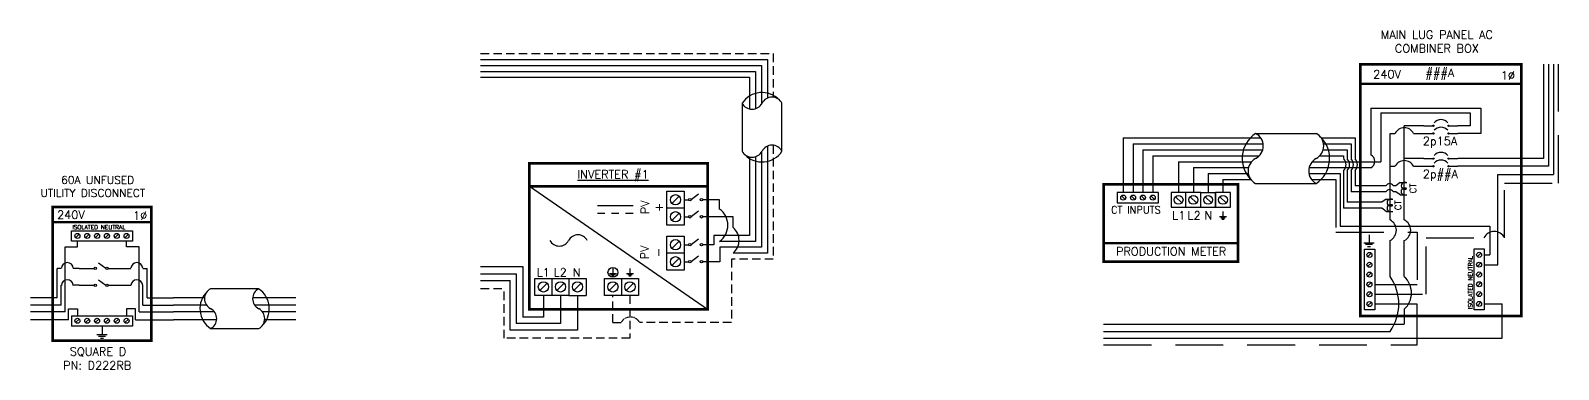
# Model space of a CAD drawing. Header units: feet. Extents: x 7172 to 13485, y 16921 to 17335.
# Drawn here: x 8663 to 9338, y 16991 to 17141 of the extents above; entities that cross this region are included whole.
import ezdxf

# ---------------------------------------------------------------- set-up
doc = ezdxf.new("R2010")
doc.units = ezdxf.units.FT
doc.header["$MEASUREMENT"] = 0
doc.linetypes.add('CENTER', pattern=[2, 1.25, -0.25, 0.25, -0.25])
doc.linetypes.add('HIDDEN', pattern=[0.375, 0.25, -0.125])
for name, color, linetype in [('ONE LINE BLOCKS', 7, 'Continuous'), ('TABLES', 7, 'Continuous'), ('TEXT', 7, 'Continuous'), ('Z - TITLEBLOCK TXT', 7, 'Continuous')]:
    doc.layers.add(name, color=color, linetype=linetype)
doc.styles.get("Standard").update_dxf_attribs({"font": 'simplex.shx'})

# ---------------------------------------------------------------- blocks, each defined once
blk = doc.blocks.new('M_UTILITY DISCONNECT')
at = {"color": 253, "linetype": 'Continuous'}
for p, q in [((3.67, 5.71), (3.67, 6.17)), ((7.52, 5.71), (7.52, 6.17)), ((2.7, 0.61), (2.7, 5.71)), ((2.7, 5.71), (3.67, 5.71)), ((8.5, 5.71), (7.52, 5.71)), ((8.5, 0.61), (8.5, 5.71)), ((2.7, 0.61), (0, 0.61)), ((8.5, 0.61), (11.2, 0.61))]:
    blk.add_line(p, q, dxfattribs=at)
at = {"color": 7, "linetype": 'Continuous'}
for p, q in [((2.08, 1.71), (2.08, 4.03)), ((2.41, 4.03), (2.08, 4.03)), ((3.81, 4.03), (3.34, 4.03)), ((7.39, 4.03), (7.85, 4.03)), ((8.79, 4.03), (9.12, 4.03)), ((9.12, 1.71), (9.12, 4.03)), ((2.08, 1.71), (0, 1.71)), ((9.12, 1.71), (11.2, 1.71))]:
    blk.add_line(p, q, dxfattribs=at)
at = {"color": 10, "linetype": 'Continuous'}
for p, q in [((2.41, 1.15), (2.41, 2.7)), ((3.81, 2.7), (3.34, 2.7)), ((7.39, 2.7), (7.85, 2.7)), ((8.79, 1.15), (8.79, 2.7)), ((2.41, 1.15), (0, 1.15)), ((8.79, 1.15), (11.2, 1.15))]:
    blk.add_line(p, q, dxfattribs=at)
at = {"color": 7, "linetype": 'Continuous'}
for centre in [(2.88, 4.01), (8.32, 4.01)]:
    blk.add_arc(centre, 0.468, 3.2819, 176.7181, dxfattribs=at)
at = {"color": 10, "linetype": 'Continuous'}
for centre in [(2.88, 2.67), (8.32, 2.67)]:
    blk.add_arc(centre, 0.468, 3.2819, 176.7181, dxfattribs=at)
at = {"layer": 'ONE LINE BLOCKS', "lineweight": 50}
blk.add_line((1.73, 7.64), (9.46, 7.64), dxfattribs=at)
at = {"layer": 'ONE LINE BLOCKS', "lineweight": 50, "const_width": 0.21}
blk.add_lwpolyline([(1.73, -1.65), (1.73, 8.84), (9.46, 8.84), (9.46, -1.65)], close=True, dxfattribs=at)
at = {"layer": 'TEXT', "color": 92, "linetype": 'HIDDEN', "ltscale": 15}
for p, q in [((2.98, 0), (0, 0)), ((2.98, 0), (2.98, 0.87)), ((2.98, 0.87), (3.67, 0.87)), ((3.67, 0.87), (3.67, 0.32)), ((8.22, 0.87), (7.52, 0.87)), ((7.52, 0.87), (7.52, 0.32)), ((8.22, 0), (8.22, 0.87)), ((8.22, 0), (11.2, 0))]:
    blk.add_line(p, q, dxfattribs=at)
at = {"layer": 'TEXT', "color": 92, "linetype": 'Continuous', "flags": 128}
for points in [[(5.18, -1.16), (6.01, -1.16)], [(5.6, -0.54), (5.6, -1.16)], [(5.87, -1.32), (5.33, -1.32)], [(5.72, -1.47), (5.47, -1.47)]]:
    blk.add_lwpolyline(points, dxfattribs=at)
at = {"layer": 'Z - TITLEBLOCK TXT', "color": 1, "linetype": 'Continuous'}
for p, q in [((3.21, 6.17), (3.21, 6.97)), ((3.21, 6.97), (7.98, 6.97)), ((7.98, 6.17), (3.21, 6.17)), ((7.98, 6.97), (7.98, 6.17)), ((3.81, 4.03), (4.97, 4.03)), ((5.31, 4.47), (5.89, 4.04)), ((6.08, 4.03), (7.39, 4.03)), ((3.81, 2.7), (4.97, 2.7)), ((5.31, 3.13), (5.89, 2.7)), ((6.08, 2.7), (7.39, 2.7)), ((3.21, 0.32), (7.98, 0.32)), ((3.21, 0.32), (3.21, -0.49)), ((7.98, 0.32), (7.98, -0.49)), ((7.98, -0.49), (3.21, -0.49))]:
    blk.add_line(p, q, dxfattribs=at)
at = {"layer": 'Z - TITLEBLOCK TXT', "color": 4, "linetype": 'Continuous'}
for p, q in [((3.81, 6.71), (3.53, 6.43)), ((4.58, 6.71), (4.3, 6.43)), ((5.35, 6.71), (5.07, 6.43)), ((6.12, 6.71), (5.84, 6.43)), ((6.89, 6.71), (6.61, 6.43)), ((7.66, 6.71), (7.39, 6.43)), ((3.81, 0.06), (3.53, -0.22)), ((4.58, 0.06), (4.3, -0.22)), ((5.35, 0.06), (5.07, -0.22)), ((6.12, 0.06), (5.84, -0.22)), ((6.89, 0.06), (6.61, -0.22)), ((7.66, 0.06), (7.39, -0.22))]:
    blk.add_line(p, q, dxfattribs=at)
for centre in [(3.67, 6.57), (4.44, 6.57), (5.21, 6.57), (5.98, 6.57), (6.75, 6.57), (7.52, 6.57), (3.67, -0.08), (4.44, -0.08), (5.21, -0.08), (5.98, -0.08), (6.75, -0.08), (7.52, -0.08)]:
    blk.add_circle(centre, 0.197, dxfattribs=at)
at = {"layer": 'Z - TITLEBLOCK TXT', "color": 1, "linetype": 'Continuous'}
for centre in [(5.07, 4.03), (5.98, 4.03), (5.07, 2.7), (5.98, 2.7)]:
    blk.add_circle(centre, 0.0959, dxfattribs=at)
at = {"layer": 'TABLES', "color": 4, "linetype": 'Continuous'}
blk.add_text('ISOLATED NEUTRAL', height=0.3321, dxfattribs=at).set_placement((3.27, 7.09))
at = {"layer": 'TEXT', "color": 1}
for s, width, gutter_width, heights, insert, char_height, attachment_point in [('\\A1;\\pi2.3006; 60A UNFUSED \\P\\pi1.0912;UTILITY DISCONNECT', 11.508, 0, [1.92], (-0.32, 11.27), 0.612, 1), ('240V', 0.1481, 0.75, [0], (3.16, 8.23), 0.648, 5), ('1∅', 0.1481, 0.75, [0], (8.58, 8.17), 0.648, 5), ('\\A1;\\pi1.5665,t4.8065;SQUARE D\\P\\pi1.042,t4.282;PN: D222RB', 8.0394, 0.203, [2.35], (1.51, -2.17), 0.648, 1)]:
    blk.add_mtext_dynamic_manual_height_columns(s, width=width, gutter_width=gutter_width, heights=heights, dxfattribs=dict(at, insert=insert, char_height=char_height, attachment_point=attachment_point))
blk = doc.blocks.new('M_LOCUS SUBPANEL 1 INVERTER')
at = {"layer": 'ONE LINE BLOCKS', "linetype": 'Continuous'}
h = blk.add_hatch(color=1, dxfattribs=at)
h.dxf.hatch_style = 1
edge = h.paths.add_edge_path()
edge.add_arc((25.83, 17.18), 0.0515, 0, 360)
h = blk.add_hatch(color=1, dxfattribs=at)
h.dxf.hatch_style = 1
edge = h.paths.add_edge_path()
edge.add_arc((27.01, 17.18), 0.0515, 0, 360)
h = blk.add_hatch(color=1, dxfattribs=at)
h.dxf.hatch_style = 1
edge = h.paths.add_edge_path()
edge.add_arc((25.83, 16.58), 0.0515, 0, 360)
h = blk.add_hatch(color=1, dxfattribs=at)
h.dxf.hatch_style = 1
edge = h.paths.add_edge_path()
edge.add_arc((27.01, 16.58), 0.0515, 0, 360)
h = blk.add_hatch(color=1, dxfattribs=at)
h.dxf.hatch_style = 1
edge = h.paths.add_edge_path()
edge.add_arc((25.83, 14.6), 0.0515, 0, 360)
h = blk.add_hatch(color=1, dxfattribs=at)
h.dxf.hatch_style = 1
edge = h.paths.add_edge_path()
edge.add_arc((27.01, 14.6), 0.0515, 0, 360)
h = blk.add_hatch(color=1, dxfattribs=at)
h.dxf.hatch_style = 1
edge = h.paths.add_edge_path()
edge.add_arc((25.83, 14), 0.0515, 0, 360)
h = blk.add_hatch(color=1, dxfattribs=at)
h.dxf.hatch_style = 1
edge = h.paths.add_edge_path()
edge.add_arc((27.01, 14), 0.0515, 0, 360)
at = {"color": 7, "linetype": 'Continuous'}
for p, q in [((34.46, 22), (34.46, 14.6)), ((25.08, 17.18), (23.55, 17.18)), ((23.55, 9.8), (23.55, 17.18)), ((28.71, 17.18), (27.75, 17.18)), ((11.9, 16.58), (16.65, 16.58)), ((25.08, 14.6), (23.55, 14.6)), ((34.46, 14.6), (27.75, 14.6)), ((16.65, 12.64), (11.9, 12.64)), ((23.55, 5.35), (23.55, 8.18)), ((23.55, 2.79), (23.55, 1.62)), ((0, 1.62), (23.55, 1.62))]:
    blk.add_line(p, q, dxfattribs=at)
at = {"color": 10, "linetype": 'Continuous'}
for p, q in [((34.85, 22), (34.85, 14)), ((20.94, 18.55), (20.94, 14.89)), ((20.94, 18.55), (29.53, 18.55)), ((29.53, 18.55), (29.53, 16.58)), ((22.44, 16.58), (22.44, 16.58)), ((22.44, 16.58), (22.82, 16.58)), ((22.44, 9.8), (22.44, 16.58)), ((24.28, 16.58), (25.08, 16.58)), ((29.53, 16.58), (27.75, 16.58)), ((7.03, 13.9), (11.34, 13.9)), ((7.03, 13.9), (7.03, 11.95)), ((16.09, 13.9), (20.94, 13.9)), ((22.44, 14), (22.82, 14)), ((24.28, 14), (25.08, 14)), ((34.85, 14), (27.75, 14)), ((22.44, 5.35), (22.44, 8.18)), ((0, 1.06), (22.44, 1.06))]:
    blk.add_line(p, q, dxfattribs=at)
at = {"color": 253, "linetype": 'Continuous'}
for p, q in [((35.23, 22), (35.23, 13.37)), ((8.19, 13.43), (11.32, 13.43)), ((8.19, 13.43), (8.19, 11.95)), ((16.07, 13.43), (18.52, 13.43)), ((18.52, 13.43), (18.52, 9.3)), ((30.87, 13.37), (35.23, 13.37)), ((30.87, 6.29), (30.87, 13.37)), ((18.52, 9.3), (30.25, 9.3)), ((30.25, 9.3), (30.25, 7.06)), ((29.81, 7.06), (30.25, 7.06)), ((29.81, 6.29), (30.87, 6.29)), ((29.81, 3.21), (31.22, 3.21)), ((31.22, 0.52), (31.22, 3.21)), ((0, 0.52), (31.22, 0.52))]:
    blk.add_line(p, q, dxfattribs=at)
at = {"linetype": 'Continuous'}
for p, q in [((21.71, 18.18), (21.71, 14.36)), ((21.71, 18.18), (28.71, 18.18)), ((28.71, 18.18), (28.71, 17.18)), ((1.54, 16.24), (12.3, 16.24)), ((1.54, 16.24), (1.54, 11.95)), ((2.31, 15.77), (12.49, 15.77)), ((2.31, 15.77), (2.31, 11.95)), ((17.05, 16.24), (19.69, 16.24)), ((17.23, 15.77), (19.38, 15.77)), ((19.38, 15.77), (19.38, 14.6)), ((19.69, 16.24), (19.69, 14.6)), ((3.08, 15.3), (12.46, 15.3)), ((3.08, 15.3), (3.08, 11.95)), ((3.85, 14.83), (12.19, 14.83)), ((3.85, 14.83), (3.85, 11.95)), ((5.87, 14.36), (11.59, 14.36)), ((5.87, 14.36), (5.87, 11.95)), ((16.33, 14.36), (21.71, 14.36)), ((16.94, 14.83), (18.8, 14.83)), ((17.21, 15.3), (19.08, 15.3)), ((18.8, 14.83), (18.8, 14.6)), ((19.08, 15.3), (19.08, 14.6)), ((18.8, 13.66), (18.8, 10.71)), ((19.08, 13.66), (19.08, 11.18)), ((19.38, 13.66), (19.38, 12.01)), ((19.69, 13.66), (19.69, 12.48)), ((22.13, 12.01), (19.38, 12.01)), ((22.13, 12.48), (19.69, 12.48)), ((22.89, 12.48), (22.67, 12.48)), ((22.89, 12.01), (22.67, 12.01)), ((21.8, 11.18), (19.08, 11.18)), ((21.8, 10.71), (18.8, 10.71))]:
    blk.add_line(p, q, dxfattribs=at)
at = {"linetype": 'Continuous', "flags": 128}
for points in [[(23.23, 12.74), (22.89, 12.48)], [(23.23, 11.76), (22.89, 12.01)], [(23.23, 12.74), (23.75, 12.74)], [(22.14, 11.43), (21.8, 11.18)], [(22.14, 11.43), (22.65, 11.43)], [(23.23, 11.76), (23.75, 11.76)], [(22.14, 10.45), (21.8, 10.71)], [(22.14, 10.45), (22.65, 10.45)]]:
    blk.add_lwpolyline(points, dxfattribs=at)
at = {"linetype": 'Continuous'}
for points in [[(23.69, 12.74), (23.55, 12.74, 0.953557), (23.55, 12.21), (23.69, 12.21, 0.428673), (23.69, 12.3), (23.55, 12.3, 0.940065), (23.55, 11.76), (23.69, 11.76)], [(22.6, 11.43), (22.45, 11.43, 0.953557), (22.45, 10.9), (22.6, 10.9, 0.428673), (22.6, 10.99), (22.45, 10.99, 0.940065), (22.45, 10.45), (22.6, 10.45)]]:
    blk.add_lwpolyline(points, format="xyb", dxfattribs=at)
at = {"color": 10, "linetype": 'Continuous'}
for centre, radius, start, end in [((23.55, 16.2), 0.824, 27.6639, 152.3361), ((20.69, 14.39), 0.555, 296.3475, 63.6525), ((23.55, 13.62), 0.824, 27.6639, 152.3361), ((22.02, 8.99), 0.908, 296.9447, 63.0553), ((19.4, 3.21), 3.72, 324.7261, 35.2739)]:
    blk.add_arc(centre, radius, start, end, dxfattribs=at)
at = {"color": 7, "linetype": 'Continuous'}
for centre, radius, start, end in [((13.21, 14.61), 2.36, 123.5735, 226.0268), ((15.34, 14.61), 2.36, 303.5735, 46.0268), ((18.3, 14.13), 0.686, 317.0106, 42.9894), ((18.58, 14.13), 0.686, 317.0106, 42.9894), ((18.88, 14.13), 0.686, 317.0106, 42.9894), ((19.19, 14.13), 0.686, 317.0106, 42.9894), ((22.4, 12.35), 0.3, 27.0564, 152.9436), ((22.4, 11.88), 0.3, 27.0564, 152.9436), ((23.14, 8.99), 0.908, 296.9447, 63.0553), ((22.37, 4.07), 1.74, 312.6811, 47.3189)]:
    blk.add_arc(centre, radius, start, end, dxfattribs=at)
at = {"layer": 'ONE LINE BLOCKS', "lineweight": 50}
for p, q in [((20.11, 20.46), (32.72, 20.46)), ((-0.03, 7.97), (10.52, 7.97))]:
    blk.add_line(p, q, dxfattribs=at)
at = {"layer": 'ONE LINE BLOCKS', "lineweight": 50, "const_width": 0.21}
for points in [[(20.11, 2.27), (20.11, 22), (32.72, 22), (32.72, 2.27)], [(0, 12.58), (0, 6.53), (10.52, 6.53), (10.52, 12.58)]]:
    blk.add_lwpolyline(points, close=True, dxfattribs=at)
at = {"layer": 'TEXT', "color": 92, "linetype": 'HIDDEN', "ltscale": 15}
for p, q in [((35.62, 12.68), (35.62, 22)), ((9.35, 12.96), (11.52, 12.96)), ((9.35, 12.96), (9.35, 11.95)), ((16.28, 12.96), (18.19, 12.96)), ((18.19, 12.96), (18.19, 8.84)), ((31.39, 8.39), (31.39, 12.68)), ((31.39, 12.68), (35.62, 12.68)), ((18.19, 8.84), (24.55, 8.84)), ((24.55, 8.84), (24.55, 4.74)), ((25.25, 3.97), (25.25, 8.39)), ((25.25, 8.39), (29.78, 8.39)), ((21.23, 4.74), (24.55, 4.74)), ((21.23, 3.97), (25.25, 3.97)), ((24.55, 3.2), (21.23, 3.2)), ((24.55, 0), (24.55, 3.2)), ((0, 0), (24.55, 0))]:
    blk.add_line(p, q, dxfattribs=at)
at = {"layer": 'TEXT', "color": 92, "linetype": 'CENTER', "flags": 128}
for points in [[(9.62, 10.05), (9.08, 10.05)], [(9.17, 9.95), (9.53, 9.95)], [(9.26, 9.85), (9.43, 9.85)], [(9.35, 10.46), (9.35, 10.05)]]:
    blk.add_lwpolyline(points, dxfattribs=at)
at = {"layer": 'TEXT', "color": 92, "linetype": 'Continuous', "flags": 128}
for points in [[(20.79, 8.63), (20.79, 8.01)], [(20.37, 8.01), (21.2, 8.01)], [(21.06, 7.86), (20.51, 7.86)], [(20.91, 7.7), (20.66, 7.7)]]:
    blk.add_lwpolyline(points, dxfattribs=at)
at = {"layer": 'TEXT', "color": 92, "linetype": 'Continuous', "ltscale": 4}
blk.add_arc((30.59, 7.98), 0.908, 26.9447, 153.0553, dxfattribs=at)
at = {"layer": 'Z - TITLEBLOCK TXT', "color": 1, "linetype": 'Continuous'}
for p, q in [((4.31, 11.95), (1.06, 11.95)), ((1.06, 11.95), (1.06, 11.15)), ((1.06, 11.15), (4.31, 11.15)), ((4.31, 11.15), (4.31, 11.95)), ((7.61, 11.95), (5.29, 11.95)), ((5.29, 11.95), (5.29, 10.79)), ((5.29, 10.79), (7.61, 10.79)), ((5.29, 10.79), (6.45, 10.79)), ((6.45, 10.79), (6.45, 11.95)), ((7.61, 10.79), (7.61, 11.95)), ((7.61, 11.95), (8.77, 11.95)), ((7.61, 10.79), (8.77, 10.79)), ((8.77, 10.79), (8.77, 11.95)), ((9.94, 11.95), (8.77, 11.95)), ((8.77, 11.95), (8.77, 10.79)), ((8.77, 10.79), (9.94, 10.79)), ((8.77, 10.79), (9.94, 10.79)), ((9.94, 10.79), (9.94, 11.95)), ((20.42, 2.74), (20.42, 7.51)), ((20.42, 7.51), (21.23, 7.51)), ((21.23, 7.51), (21.23, 2.74)), ((29.01, 2.75), (29.01, 7.52)), ((29.01, 7.52), (29.81, 7.52)), ((29.81, 7.52), (29.81, 2.75)), ((29.81, 2.75), (29.01, 2.75))]:
    blk.add_line(p, q, dxfattribs=at)
at = {"layer": 'Z - TITLEBLOCK TXT', "color": 4, "linetype": 'Continuous'}
for p, q in [((1.4, 11.69), (1.68, 11.41)), ((2.17, 11.69), (2.45, 11.41)), ((2.94, 11.69), (3.22, 11.41)), ((3.71, 11.69), (3.99, 11.41)), ((6.12, 11.13), (5.63, 11.62)), ((7.28, 11.13), (6.79, 11.62)), ((8.44, 11.13), (7.95, 11.62)), ((9.6, 11.13), (9.11, 11.62)), ((20.96, 7.19), (20.68, 6.91)), ((29.55, 7.2), (29.27, 6.92)), ((20.96, 6.42), (20.68, 6.14)), ((29.55, 6.43), (29.27, 6.15)), ((20.96, 5.65), (20.68, 5.37)), ((20.96, 4.88), (20.68, 4.6)), ((29.55, 5.66), (29.27, 5.38)), ((29.55, 4.89), (29.27, 4.61)), ((20.96, 4.11), (20.68, 3.83)), ((29.55, 4.12), (29.27, 3.84)), ((20.96, 3.33), (20.68, 3.06)), ((29.55, 3.35), (29.27, 3.07))]:
    blk.add_line(p, q, dxfattribs=at)
at = {"layer": 'Z - TITLEBLOCK TXT', "color": 7, "linetype": 'Continuous'}
blk.add_line((21.23, 2.74), (20.42, 2.74), dxfattribs=at)
at = {"layer": 'Z - TITLEBLOCK TXT', "color": 1, "linetype": 'Continuous', "flags": 128}
for points in [[(25.08, 17.18), (25.83, 17.18)], [(25.08, 17.18), (25.83, 17.18)], [(27.01, 17.18), (27.75, 17.18)], [(25.08, 16.58), (25.83, 16.58)], [(25.08, 16.58), (25.83, 16.58)], [(27.01, 16.58), (27.75, 16.58)], [(25.08, 14.6), (25.83, 14.6)], [(25.08, 14.6), (25.83, 14.6)], [(27.01, 14.6), (27.75, 14.6)], [(25.08, 14), (25.83, 14)], [(25.08, 14), (25.83, 14)], [(27.01, 14), (27.75, 14)]]:
    blk.add_lwpolyline(points, dxfattribs=at)
at = {"layer": 'Z - TITLEBLOCK TXT', "color": 1, "linetype": 'Continuous'}
for centre in [(25.83, 17.18), (27.01, 17.18), (25.83, 16.58), (27.01, 16.58), (25.83, 14.6), (27.01, 14.6), (25.83, 14), (27.01, 14)]:
    blk.add_circle(centre, 0.0515, dxfattribs=at)
at = {"layer": 'Z - TITLEBLOCK TXT', "color": 4, "linetype": 'Continuous'}
for centre, radius in [((1.54, 11.55), 0.197), ((2.31, 11.55), 0.197), ((3.08, 11.55), 0.197), ((3.85, 11.55), 0.197), ((5.87, 11.37), 0.35), ((7.03, 11.37), 0.35), ((8.19, 11.37), 0.35), ((9.35, 11.37), 0.35), ((20.82, 7.05), 0.197), ((29.41, 7.06), 0.197), ((20.82, 6.28), 0.197), ((29.41, 6.29), 0.197), ((20.82, 5.51), 0.197), ((20.82, 4.74), 0.197), ((29.41, 5.52), 0.197), ((29.41, 4.75), 0.197), ((20.82, 3.97), 0.197), ((29.41, 3.98), 0.197), ((20.82, 3.2), 0.197), ((29.41, 3.21), 0.197)]:
    blk.add_circle(centre, radius, dxfattribs=at)
at = {"layer": 'Z - TITLEBLOCK TXT', "color": 1, "linetype": 'Continuous'}
for centre in [(26.42, 16.97), (26.42, 16.37), (26.42, 14.39), (26.42, 13.79)]:
    blk.add_arc(centre, 0.697, 40.3392, 139.6608, dxfattribs=at)
at = {"layer": 'Z - TITLEBLOCK TXT', "linetype": 'Continuous'}
for centre, start, end in [((11.39, 15.6), 297.6639, 62.3361), ((16.13, 15.6), 297.6639, 62.3361), ((12.42, 13.63), 117.6639, 242.3361), ((17.17, 13.63), 117.6639, 242.3361)]:
    blk.add_arc(centre, 1.11, start, end, dxfattribs=at)
at = {"layer": 'TABLES', "linetype": 'Continuous'}
for s, height, p in [('2p15A', 0.648, (25, 15.66)), ('2p##A', 0.648, (25, 13.08)), ('CT INPUTS ', 0.558, (0.59, 10.31))]:
    blk.add_text(s, height=height, dxfattribs=at).set_placement(p)
blk.add_text('ISOLATED NEUTRAL', height=0.3321, rotation=90, dxfattribs=at).set_placement((28.89, 2.81))
at = {"layer": 'TEXT', "char_height": 0.648, "attachment_point": 5}
for s, width, gutter_width, insert in [('MAIN LUG PANEL AC COMBINER BOX', 11.1589, 7.17, (26.1, 23.78)), ('240V', 0.1481, 0.75, (22.2, 21.22)), ('###A', 0.1481, 0.75, (26.34, 21.22)), ('1∅', 0.1481, 0.75, (31.66, 21.12)), ('L1', 0.1481, 0.75, (5.89, 10.15)), ('L2', 0.1481, 0.75, (7.09, 10.15)), ('N', 0.1481, 0.75, (8.21, 10.16)), ('PRODUCTION METER', 10.8217, 7.17, (5.29, 7.33))]:
    blk.add_mtext_dynamic_manual_height_columns(s, width=width, gutter_width=gutter_width, heights=[0], dxfattribs=dict(at, insert=insert))
at = {"layer": 'TEXT', "char_height": 0.492, "attachment_point": 5, "rotation": 90}
for insert in [(24.22, 12.27), (23.06, 10.95)]:
    blk.add_mtext_dynamic_manual_height_columns('CT', width=0.1481, gutter_width=0.75, heights=[0], dxfattribs=dict(at, insert=insert))
blk = doc.blocks.new('*U33')
at = {"color": 155, "true_color": 0x647190}
blk.add_blockref('M_LOCUS SUBPANEL 1 INVERTER', (0, 0), dxfattribs=at)
blk = doc.blocks.new('*U70')
at = {"color": 7, "linetype": 'Continuous'}
for p, q in [((-129.36, -2.62), (-2.62, -2.62)), ((-2.62, -2.62), (-2.62, -19.73)), ((-129.36, -7.87), (-7.87, -7.87)), ((-7.87, -7.87), (-7.87, -24.38)), ((-13.8, -21.95), (-13.8, -43.2)), ((3.83, -43.2), (3.83, -21.95)), ((-7.87, -45.62), (-7.87, -83.09)), ((-2.62, -40.97), (-2.62, -88.33)), ((-23.75, -64.68), (-31.2, -64.68)), ((-23.75, -68.78), (-23.75, -64.68)), ((-17.79, -72.21), (-31.2, -72.21)), ((-17.79, -76.93), (-17.79, -72.21)), ((-7.87, -83.09), (-23.75, -83.09)), ((-129.36, -94.21), (-110.66, -94.21)), ((-110.66, -94.21), (-110.66, -116.59)), ((-2.62, -88.33), (-17.79, -88.33)), ((-101.61, -107), (-101.61, -116.59)), ((-101.61, -116.59), (-110.66, -116.59))]:
    blk.add_line(p, q, dxfattribs=at)
at = {"color": 253, "linetype": 'Continuous'}
for p, q in [((-129.36, -5.24), (-5.24, -5.24)), ((-5.24, -5.24), (-5.24, -22.39)), ((-129.36, -10.49), (-10.49, -10.49)), ((-10.49, -10.49), (-10.49, -24.5)), ((-10.49, -45.74), (-10.49, -80.47)), ((-5.24, -43.64), (-5.24, -85.71)), ((-10.49, -80.47), (-26.32, -80.47)), ((-26.32, -80.47), (-26.32, -84.57)), ((-26.32, -84.57), (-31.2, -84.57)), ((-5.24, -85.71), (-23.7, -85.71)), ((-23.7, -85.71), (-23.7, -92.11)), ((-23.7, -92.11), (-31.2, -92.11)), ((-129.36, -100.42), (-116.28, -100.42)), ((-116.28, -122.36), (-116.28, -100.42)), ((-86.54, -107), (-86.54, -122.36)), ((-86.54, -122.36), (-116.28, -122.36))]:
    blk.add_line(p, q, dxfattribs=at)
at = {"color": 10, "linetype": 'Continuous'}
for p, q in [((-129.36, -97.38), (-113.6, -97.38)), ((-113.6, -97.38), (-113.6, -119.4)), ((-94.07, -107), (-94.07, -119.4)), ((-94.07, -119.4), (-113.6, -119.4))]:
    blk.add_line(p, q, dxfattribs=at)
at = {"color": 7, "linetype": 'Continuous'}
for centre, start, end in [((-4.98, -27.8), 43.97324, 146.42648), ((-4.98, -37.35), 223.97324, 326.42648)]:
    blk.add_arc(centre, 10.58, start, end, dxfattribs=at)
at = {"layer": 'ONE LINE BLOCKS', "color": 7, "lineweight": 50, "const_width": 1.19}
blk.add_lwpolyline([(-107.82, -113.17), (-107.82, -48.51), (-29.05, -48.51), (-29.05, -113.17)], close=True, dxfattribs=at)
at = {"layer": 'ONE LINE BLOCKS', "lineweight": 50, "const_width": 1.19}
blk.add_lwpolyline([(-107.82, -58.79), (-107.82, -48.51), (-29.05, -48.51), (-29.05, -58.79)], close=True, dxfattribs=at)
at = {"layer": 'TEXT', "color": 92, "linetype": 'HIDDEN', "ltscale": 15}
for p, q in [((-129.36, 0), (0, 0)), ((0, 0), (0, -19.32)), ((0, -40.56), (0, -90.95)), ((0, -90.95), (-18.51, -90.95)), ((-18.51, -90.95), (-18.51, -119.04)), ((-129.36, -103.87), (-119.01, -103.87)), ((-119.01, -125.91), (-119.01, -103.87)), ((-70.9, -119.04), (-70.9, -107)), ((-63.37, -107), (-63.37, -125.91)), ((-70.9, -119.04), (-67.3, -119.04)), ((-18.51, -119.04), (-59.06, -119.04)), ((-63.37, -125.91), (-119.01, -125.91))]:
    blk.add_line(p, q, dxfattribs=at)
at = {"layer": 'TEXT', "color": 92, "linetype": 'Continuous', "flags": 128}
for points in [[(-72.44, -97.36), (-69.37, -97.36)], [(-69.9, -97.93), (-71.91, -97.93)], [(-70.43, -98.49), (-71.37, -98.49)], [(-70.9, -95.06), (-70.9, -97.36)], [(-64.9, -97.36), (-61.83, -97.36)], [(-62.37, -97.93), (-64.37, -97.93)], [(-62.9, -98.49), (-63.84, -98.49)], [(-63.37, -95.06), (-63.37, -97.36)]]:
    blk.add_lwpolyline(points, dxfattribs=at)
at = {"layer": 'TEXT', "color": 92, "linetype": 'Continuous'}
blk.add_circle((-70.9, -96.8), 2.17, dxfattribs=at)
at = {"layer": 'TEXT', "color": 92, "linetype": 'HIDDEN', "ltscale": 0.3}
blk.add_arc((-63.18, -121.2), 4.65, 27.66392, 152.33608, dxfattribs=at)
at = {"layer": 'Z - TITLEBLOCK TXT', "color": 7, "linetype": 'Continuous'}
for p, q in [((-29.05, -113.17), (-107.82, -58.79)), ((-62, -67.4), (-77.77, -67.4)), ((-74.47, -70.81), (-77.77, -70.81)), ((-68.24, -70.81), (-71.53, -70.81)), ((-62, -70.81), (-65.3, -70.81))]:
    blk.add_line(p, q, dxfattribs=at)
at = {"layer": 'Z - TITLEBLOCK TXT', "color": 1, "linetype": 'Continuous'}
for p, q in [((-47.01, -75.98), (-47.01, -60.91)), ((-47.01, -60.91), (-39.47, -60.91)), ((-47.01, -75.98), (-47.01, -60.91)), ((-39.47, -60.91), (-39.47, -75.98)), ((-39.47, -60.91), (-39.47, -68.44)), ((-39.47, -64.68), (-37.44, -64.68)), ((-33.05, -62.22), (-36.31, -64.66)), ((-39.47, -68.44), (-47.01, -68.44)), ((-39.47, -72.21), (-37.44, -72.21)), ((-33.05, -69.75), (-36.31, -72.19)), ((-39.47, -75.98), (-47.01, -75.98)), ((-47.01, -95.87), (-47.01, -80.81)), ((-47.01, -80.81), (-39.47, -80.81)), ((-39.47, -80.81), (-39.47, -88.34)), ((-39.47, -84.57), (-37.44, -84.57)), ((-33.05, -82.11), (-36.31, -84.55)), ((-39.47, -88.34), (-47.01, -88.34)), ((-39.47, -88.34), (-39.47, -95.87)), ((-39.47, -92.11), (-37.44, -92.11)), ((-33.05, -89.65), (-36.31, -92.09)), ((-105.38, -99.47), (-90.31, -99.47)), ((-105.38, -107), (-105.38, -99.47)), ((-105.38, -99.47), (-97.84, -99.47)), ((-97.84, -99.47), (-97.84, -107)), ((-90.31, -99.47), (-90.31, -107)), ((-90.31, -99.47), (-82.77, -99.47)), ((-82.77, -99.47), (-82.77, -107)), ((-74.67, -99.47), (-59.6, -99.47)), ((-74.67, -107), (-74.67, -99.47)), ((-74.67, -99.47), (-67.13, -99.47)), ((-67.13, -99.47), (-67.13, -107)), ((-59.6, -99.47), (-59.6, -107)), ((-39.47, -95.87), (-47.01, -95.87)), ((-90.31, -107), (-105.38, -107)), ((-90.31, -107), (-82.77, -107)), ((-59.6, -107), (-74.67, -107))]:
    blk.add_line(p, q, dxfattribs=at)
at = {"layer": 'Z - TITLEBLOCK TXT', "color": 4, "linetype": 'Continuous'}
for p, q in [((-41.64, -63.07), (-44.85, -66.28)), ((-41.64, -70.6), (-44.85, -73.82)), ((-41.64, -82.97), (-44.85, -86.18)), ((-41.64, -90.5), (-44.85, -93.71)), ((-100, -101.63), (-103.22, -104.84)), ((-92.47, -101.63), (-95.68, -104.84)), ((-84.93, -101.63), (-88.15, -104.84)), ((-69.29, -101.63), (-72.51, -104.84)), ((-61.76, -101.63), (-64.97, -104.84))]:
    blk.add_line(p, q, dxfattribs=at)
for centre in [(-43.24, -64.68), (-43.24, -72.21), (-43.24, -84.57), (-43.24, -92.11), (-101.61, -103.23), (-94.07, -103.23), (-86.54, -103.23), (-70.9, -103.23), (-63.37, -103.23)]:
    blk.add_circle(centre, 2.27, dxfattribs=at)
at = {"layer": 'Z - TITLEBLOCK TXT', "color": 1, "linetype": 'Continuous'}
for centre in [(-36.9, -64.68), (-31.74, -64.68), (-36.9, -72.21), (-31.74, -72.21), (-36.9, -84.57), (-31.74, -84.57), (-36.9, -92.11), (-31.74, -92.11)]:
    blk.add_circle(centre, 0.541, dxfattribs=at)
at = {"layer": 'Z - TITLEBLOCK TXT', "linetype": 'Continuous'}
for centre, radius, start, end in [((-0.58, -24.26), 4.98, 27.66392, 152.33608), ((-9.39, -19.64), 4.98, 207.66392, 332.33608), ((-9.39, -40.89), 4.98, 207.66392, 332.33608), ((-0.58, -45.51), 4.98, 27.66392, 152.33608), ((-28.88, -75.94), 8.8, 305.65052, 54.34948), ((-86.35, -84.85), 4.65, 27.66392, 152.33608), ((-22.56, -82.63), 7.43, 309.93385, 50.06615), ((-94.59, -80.53), 4.65, 207.66392, 332.33608)]:
    blk.add_arc(centre, radius, start, end, dxfattribs=at)
at = {"layer": 'TABLES', "color": 1, "linetype": 'Continuous'}
blk.add_text('%%UINVERTER #1', height=3.6576, dxfattribs=at).set_placement((-86.61, -55.25))
at = {"layer": 'TEXT', "color": 1, "char_height": 3.658, "attachment_point": 5, "rotation": 90}
for s, width, insert in [('PV +', 2.8378, (-53.64, -68.04)), ('PV -', 2.8013, (-53.86, -88.01))]:
    blk.add_mtext_dynamic_manual_height_columns(s, width=width, gutter_width=0.75, heights=[0], dxfattribs=dict(at, insert=insert))
at = {"layer": 'TEXT', "color": 1, "attachment_point": 5}
for s, insert, char_height in [('L1', (-101.67, -96.83), 3.658), ('L2', (-94.2, -96.8), 3.658), ('N', (-86.95, -96.85), 3.66)]:
    blk.add_mtext_dynamic_manual_height_columns(s, width=0.1481, gutter_width=0.75, heights=[0], dxfattribs=dict(at, insert=insert, char_height=char_height))
blk = doc.blocks.new('*U32')
at = {"color": 7, "linetype": 'Continuous'}
for p, q in [((6.67, 2.43), (2.91, 2.43)), ((2.44, 1.71), (0, 1.71)), ((9.57, 1.71), (6.2, 1.71)), ((2.91, -0.69), (6.67, -0.69))]:
    blk.add_line(p, q, dxfattribs=at)
at = {"color": 10, "linetype": 'Continuous'}
for p, q in [((2.59, 1.15), (0, 1.15)), ((9.57, 1.15), (6.35, 1.15))]:
    blk.add_line(p, q, dxfattribs=at)
at = {"color": 253, "linetype": 'Continuous'}
for p, q in [((3.21, 0.61), (0, 0.61)), ((9.57, 0.61), (6.97, 0.61))]:
    blk.add_line(p, q, dxfattribs=at)
at = {"color": 7, "linetype": 'Continuous'}
for centre, start, end in [((5.63, 0.87), 313.9732, 56.4265), ((3.94, 0.87), 133.9732, 236.4265)]:
    blk.add_arc(centre, 1.87, start, end, dxfattribs=at)
at = {"layer": 'TEXT', "color": 92, "linetype": 'HIDDEN', "ltscale": 15}
for p, q in [((3.37, 0), (0, 0)), ((9.57, 0), (7.14, 0))]:
    blk.add_line(p, q, dxfattribs=at)
at = {"layer": 'Z - TITLEBLOCK TXT', "linetype": 'Continuous'}
for centre, start, end in [((3.31, 1.65), 117.6639, 242.3361), ((7.08, 1.65), 117.6639, 242.3361), ((2.5, 0.09), 297.6639, 62.3361), ((6.26, 0.09), 297.6639, 62.3361)]:
    blk.add_arc(centre, 0.882, start, end, dxfattribs=at)

msp = doc.modelspace()

# ---------------------------------------------------------------- block references
at = {"color": 155, "true_color": 0x647190, "xscale": 5.644441731736358, "yscale": 5.644441731736358, "zscale": 5.644441731736358}
for name, p in [('*U33', (9137.33, 17001.93)), ('M_UTILITY DISCONNECT', (8663.03, 17013.05)), ('*U32', (8726.22, 17013.05))]:
    msp.add_blockref(name, p, dxfattribs=at)
msp.add_blockref('*U70', (8991.34, 17130.83))

doc.saveas('drawing.dxf')
